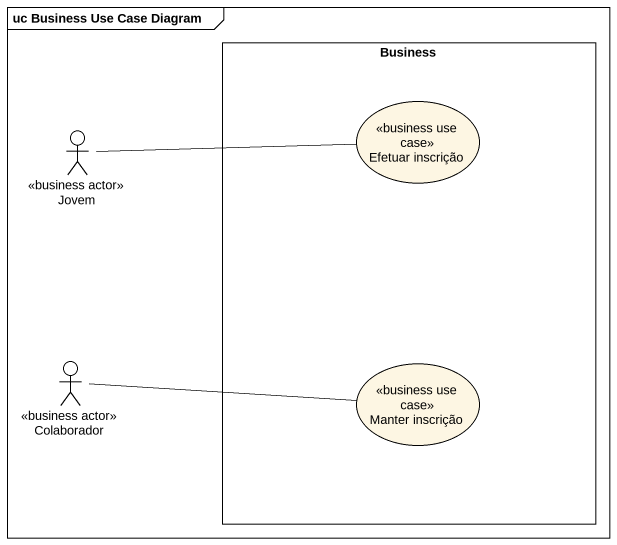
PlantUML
@startuml
mainframe uc Business Use Case Diagram
rectangle Business {
  usecase "Efetuar inscrição" as Efetuar_inscrição <<business use case>>
  usecase "Manter inscrição" as Manter_inscrição <<business use case>>
}
actor Jovem <<business actor>>
actor Colaborador <<business actor>>
Jovem -right- Efetuar_inscrição
Colaborador -right- Manter_inscrição
@enduml
